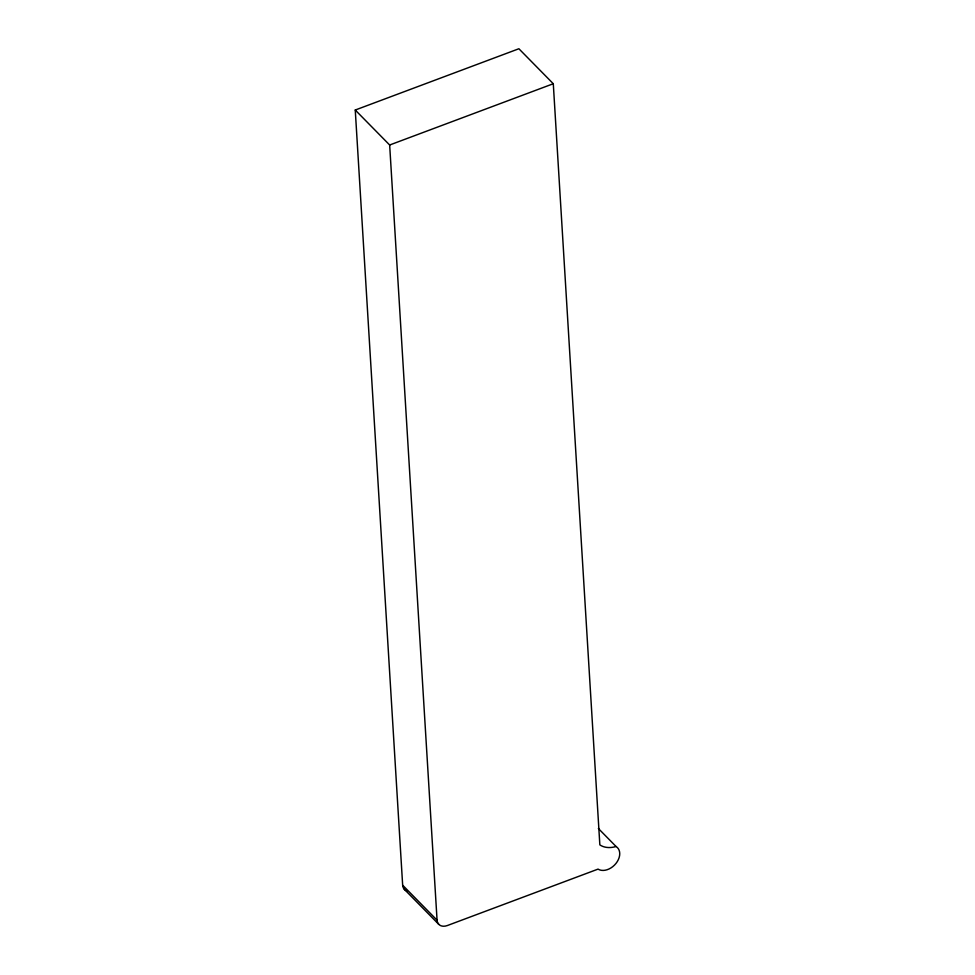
<?xml version="1.0" encoding="UTF-8"?>
<svg xmlns="http://www.w3.org/2000/svg" width="975" height="975" viewBox="0 0 975 975"><rect width="100%" height="100%" fill="white"/><g stroke="black" fill="none" stroke-linecap="round" stroke-linejoin="round"><path stroke-width="1.46" d="M355.253 110.029L518.883 48.75L553.288 83.74L599.844 844.874A26.557 18.988 -44.5 0 0 616.078 846.519A14.552 10.408 -44.5 0 1 615.981 863.436A14.552 10.408 -44.5 0 1 598.041 869.115L447.342 925.543A11.176 7.995 -44.5 0 1 437.068 920.205L402.663 885.215L355.253 110.029L389.659 145.007L437.068 920.205M389.659 145.007L553.288 83.74M598.357 828.494L616.078 846.519M404.247 889.212L438.64 924.203M406.904 890.918A11.176 7.995 -44.5 0 1 402.663 885.215"/></g></svg>
